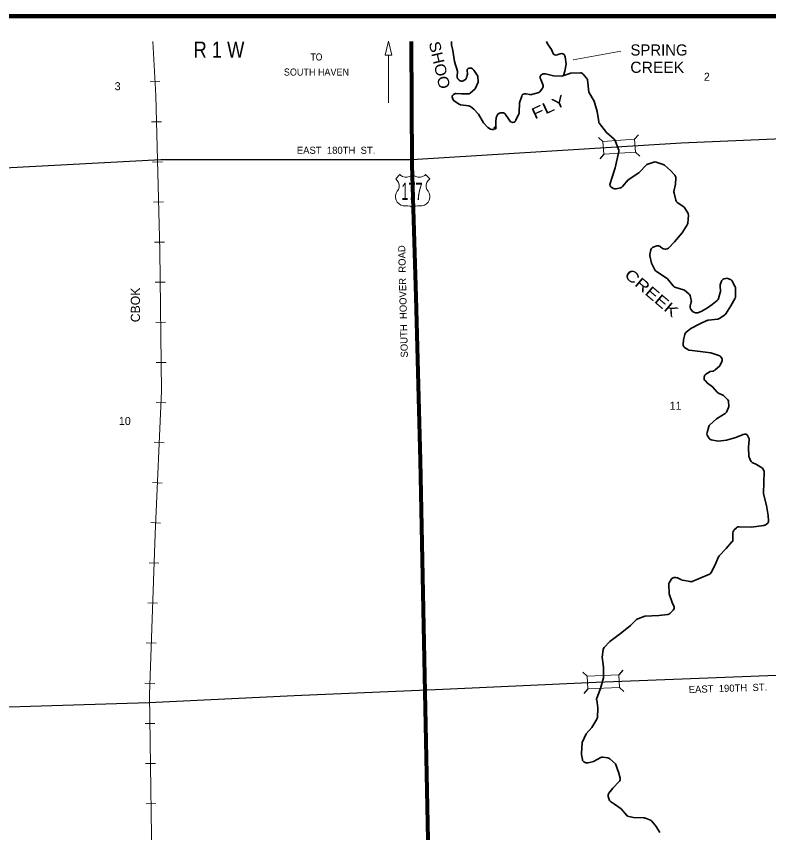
# Model space of a CAD drawing. Extents: x 396.91 to 401.39, y 2543.42 to 2547.36.
# Drawn here: x 398.318 to 399.724, y 2545.833 to 2547.359 of the extents above; entities that cross this region are included whole.
import ezdxf
from ezdxf.enums import TextEntityAlignment as Align

# ---------------------------------------------------------------- set-up
doc = ezdxf.new("R2010")
doc.units = 0
doc.header["$LTSCALE"] = 0.0068
doc.header["$PDMODE"] = 32
doc.header["$PDSIZE"] = 0.0034
for name, color, linetype, lineweight in [('11', 7, 'Continuous', 80), ('14', 7, 'Continuous', 25), ('17', 7, 'Continuous', 13), ('19', 7, 'Continuous', 13), ('21', 7, 'Continuous', 25), ('25', 7, 'Continuous', 35), ('35', 7, 'Continuous', 13), ('48', 7, 'Continuous', 106), ('49', 7, 'Continuous', 13)]:
    doc.layers.add(name, color=color, linetype=linetype, lineweight=lineweight)
for name, color, linetype in [('29', 7, 'Continuous'), ('45', 7, 'Continuous'), ('46', 7, 'Continuous')]:
    doc.layers.add(name, color=color, linetype=linetype)

msp = doc.modelspace()

# ---------------------------------------------------------------- linework, layer by layer
at = {"layer": '11'}
msp.add_lwpolyline([(399.0875, 2545.819697), (399.086174, 2545.881439), (399.082008, 2546.095833), (399.073106, 2546.528409), (399.064962, 2546.834848), (399.057955, 2547.081439), (399.05625, 2547.311553)], dxfattribs=at)
at = {"layer": '14'}
for points in [[(396.958144, 2547.033144), (397.060985, 2547.038636), (397.594129, 2547.051705), (398.061364, 2547.063258), (398.587879, 2547.091098), (399.057008, 2547.091288), (399.560606, 2547.122348), (400.055871, 2547.14375), (400.746023, 2547.159091)], [(397.995076, 2546.058902), (398.081818, 2546.061553), (398.56553, 2546.076326), (398.836932, 2546.089583), (399.114962, 2546.100947), (399.401894, 2546.114015), (399.80303, 2546.129545), (400.114773, 2546.143561), (400.34678, 2546.151894), (400.677273, 2546.157576), (400.746023, 2546.158523)]]:
    msp.add_lwpolyline(points, dxfattribs=at)
at = {"layer": '17'}
for p, q in [((398.586174, 2547.237121), (398.567803, 2547.236174)), ((398.588826, 2547.161932), (398.570455, 2547.161553)), ((398.59072, 2547.086932), (398.572348, 2547.086553)), ((398.592614, 2547.011932), (398.574242, 2547.011553)), ((398.594508, 2546.936932), (398.576136, 2546.936553)), ((398.595644, 2546.861932), (398.577273, 2546.861742)), ((398.596591, 2546.786932), (398.57822, 2546.786742)), ((398.597538, 2546.711932), (398.579167, 2546.711742)), ((398.597159, 2546.636364), (398.578788, 2546.637311)), ((398.59375, 2546.561553), (398.575379, 2546.562311)), ((398.590341, 2546.486553), (398.57197, 2546.487311)), ((398.586932, 2546.411553), (398.56875, 2546.4125)), ((398.58428, 2546.336742), (398.565909, 2546.3375)), ((398.581629, 2546.261742), (398.563258, 2546.2625)), ((398.578977, 2546.186932), (398.560606, 2546.1875)), ((398.576326, 2546.111932), (398.557955, 2546.1125)), ((398.576515, 2546.037311), (398.558144, 2546.037121)), ((398.577462, 2545.962311), (398.559091, 2545.962121)), ((398.578598, 2545.8875), (398.560227, 2545.887121))]:
    msp.add_line(p, q, dxfattribs=at)
msp.add_lwpolyline([(398.572917, 2547.311553), (398.57822, 2547.210606), (398.585606, 2546.921212), (398.588826, 2546.658333), (398.576894, 2546.391477), (398.566477, 2546.09072), (398.572159, 2545.695833), (398.579356, 2545.420076), (398.580303, 2545.109091), (398.585985, 2544.858333), (398.589962, 2544.585227), (398.589962, 2544.523864), (398.597348, 2544.470644), (398.608523, 2544.423864), (398.626326, 2544.375568), (398.652083, 2544.332765), (398.763258, 2544.205492), (399.028409, 2543.925), (399.184659, 2543.758902), (399.313636, 2543.623485), (399.402652, 2543.523674)], dxfattribs=at)
at = {"layer": '19'}
msp.add_lwpolyline([(399.03447, 2547.063068), (399.026894, 2547.055303), (399.029924, 2547.051894), (399.032008, 2547.048485), (399.033333, 2547.044129), (399.033333, 2547.039773), (399.032008, 2547.035417), (399.029924, 2547.031818), (399.027841, 2547.02822), (399.026705, 2547.023864), (399.026705, 2547.019508), (399.027841, 2547.014962), (399.029924, 2547.011553), (399.033144, 2547.008333), (399.036742, 2547.006061), (399.040909, 2547.004924), (399.049811, 2547.004924), (399.053977, 2547.003788), (399.057576, 2547.001705), (399.058902, 2547.000947), (399.063258, 2547.003788), (399.067424, 2547.004924), (399.075947, 2547.004924), (399.080682, 2547.006061), (399.08428, 2547.008333), (399.087311, 2547.011553), (399.089583, 2547.014962), (399.09072, 2547.019508), (399.09072, 2547.023864), (399.089583, 2547.02822), (399.087311, 2547.031818), (399.085227, 2547.035417), (399.083902, 2547.039773), (399.083902, 2547.044129), (399.085227, 2547.048485), (399.087311, 2547.051894), (399.09072, 2547.055303), (399.082386, 2547.063068), (399.081061, 2547.061553), (399.077273, 2547.05928), (399.073106, 2547.058144), (399.068561, 2547.058144), (399.064394, 2547.05928), (399.060606, 2547.061553), (399.058333, 2547.063068), (399.05625, 2547.061553), (399.052462, 2547.05928), (399.048485, 2547.058144), (399.043939, 2547.058144), (399.039773, 2547.05928), (399.036174, 2547.061553)], close=True, dxfattribs=at)
at = {"layer": '21'}
for p, q in [((399.480682, 2547.137689), (399.473485, 2547.128977)), ((399.414394, 2547.125189), (399.405871, 2547.132386)), ((399.483523, 2547.097727), (399.475, 2547.104924)), ((399.415909, 2547.101136), (399.408712, 2547.092614)), ((399.385038, 2546.125568), (399.376515, 2546.132955)), ((399.451515, 2546.136553), (399.444129, 2546.12803)), ((399.386174, 2546.101515), (399.378788, 2546.092992)), ((399.453598, 2546.09678), (399.445076, 2546.104167))]:
    msp.add_line(p, q, dxfattribs=at)
at = {"layer": '21', "lineweight": 13}
for points in [[(399.415909, 2547.101136), (399.475, 2547.104924), (399.473485, 2547.128977), (399.414394, 2547.125189)], [(399.386174, 2546.101515), (399.445076, 2546.104167), (399.444129, 2546.12803), (399.385038, 2546.125568)]]:
    msp.add_lwpolyline(points, close=True, dxfattribs=at)
at = {"layer": '25'}
for p, q in [((399.1625, 2547.261174), (399.161553, 2547.260606)), ((399.145644, 2547.239394), (399.144129, 2547.24072)), ((399.155871, 2547.239962), (399.15303, 2547.238447)), ((399.303788, 2547.251515), (399.302083, 2547.251136)), ((399.372159, 2547.25322), (399.354545, 2547.252652)), ((399.383712, 2547.243561), (399.377462, 2547.250947)), ((399.301326, 2547.224432), (399.296212, 2547.217992)), ((399.133144, 2547.210795), (399.134848, 2547.2125)), ((399.27803, 2547.2125), (399.270076, 2547.214205)), ((399.292614, 2547.21572), (399.281061, 2547.212689)), ((399.133902, 2547.204167), (399.132576, 2547.208523)), ((399.145265, 2547.194508), (399.136553, 2547.200379)), ((399.163447, 2547.191477), (399.148106, 2547.193561)), ((399.217235, 2547.175), (399.21572, 2547.172348)), ((399.226705, 2547.178409), (399.223106, 2547.178409)), ((399.257197, 2547.176326), (399.251515, 2547.164583)), ((399.44375, 2547.110227), (399.437121, 2547.126894)), ((399.527083, 2547.082197), (399.513636, 2547.086553)), ((399.43428, 2547.036932), (399.430871, 2547.038826)), ((399.447348, 2547.038447), (399.439015, 2547.036364)), ((399.550379, 2547.01553), (399.547348, 2547.028598)), ((399.572917, 2546.972159), (399.574053, 2546.9875)), ((399.502083, 2546.913826), (399.504167, 2546.922538)), ((399.508523, 2546.927273), (399.515152, 2546.929735)), ((399.521591, 2546.928598), (399.525758, 2546.925189)), ((399.529924, 2546.923674), (399.532008, 2546.923674)), ((399.505114, 2546.897727), (399.502083, 2546.910985)), ((399.511553, 2546.884848), (399.505114, 2546.897727)), ((399.635985, 2546.863826), (399.633712, 2546.857197)), ((399.643939, 2546.868939), (399.64053, 2546.867992)), ((399.652462, 2546.867235), (399.648106, 2546.868939)), ((399.661553, 2546.85322), (399.656061, 2546.864015)), ((399.633333, 2546.854545), (399.633902, 2546.844886)), ((399.662121, 2546.835038), (399.662121, 2546.850189)), ((399.579545, 2546.828598), (399.577273, 2546.836932)), ((399.633712, 2546.842614), (399.630492, 2546.831439)), ((399.577462, 2546.817424), (399.579545, 2546.825189)), ((399.580303, 2546.808902), (399.57822, 2546.812311)), ((399.587689, 2546.804924), (399.584091, 2546.805871)), ((399.632197, 2546.793939), (399.642424, 2546.801136)), ((399.610985, 2546.79072), (399.629167, 2546.792803)), ((399.572917, 2546.735985), (399.567045, 2546.740152)), ((399.636174, 2546.720455), (399.63447, 2546.722917)), ((399.606818, 2546.689962), (399.612689, 2546.693939)), ((399.615152, 2546.694886), (399.620265, 2546.695833)), ((399.603598, 2546.682955), (399.603788, 2546.685038)), ((399.638636, 2546.650758), (399.630492, 2546.654545)), ((399.647538, 2546.642424), (399.64053, 2546.649432)), ((399.65, 2546.631061), (399.649432, 2546.638258)), ((399.645265, 2546.619129), (399.649432, 2546.627841)), ((399.609091, 2546.58125), (399.6125, 2546.592235)), ((399.612311, 2546.570833), (399.60947, 2546.576136)), ((399.687121, 2546.570455), (399.685606, 2546.574242)), ((399.690152, 2546.528598), (399.6875, 2546.534848)), ((399.65928, 2546.398106), (399.664205, 2546.40303)), ((399.718371, 2546.408333), (399.721212, 2546.410227)), ((399.657386, 2546.380871), (399.657386, 2546.393371)), ((399.545455, 2546.309091), (399.547727, 2546.309848)), ((399.552652, 2546.309659), (399.561553, 2546.305303)), ((399.538447, 2546.300189), (399.541856, 2546.306061)), ((399.563258, 2546.304924), (399.577273, 2546.302273)), ((399.539205, 2546.242614), (399.545644, 2546.249053)), ((399.375947, 2545.969697), (399.374242, 2545.978977)), ((399.423485, 2545.972917), (399.414015, 2545.973864)), ((399.382576, 2545.963636), (399.379924, 2545.964773)), ((399.425758, 2545.895076), (399.424242, 2545.900758)), ((399.471591, 2545.861174), (399.4625, 2545.863258)), ((399.491477, 2545.860417), (399.471591, 2545.861174)), ((399.50303, 2545.85625), (399.49375, 2545.860038))]:
    msp.add_line(p, q, dxfattribs=at)
for points in [[(399.142045, 2547.246023), (399.142614, 2547.256629), (399.136932, 2547.274242), (399.133712, 2547.295265), (399.13125, 2547.305682), (399.131439, 2547.311553)], [(399.308712, 2547.311553), (399.310985, 2547.307386), (399.318182, 2547.29697), (399.320644, 2547.29053)], [(399.329545, 2547.286932), (399.330303, 2547.287311), (399.334659, 2547.288826)], [(399.343182, 2547.285227), (399.343939, 2547.283144), (399.345644, 2547.269508), (399.343182, 2547.256629), (399.340909, 2547.248106)], [(399.160417, 2547.258523), (399.161174, 2547.250947), (399.15947, 2547.244318)], [(399.166098, 2547.21553), (399.175568, 2547.223485), (399.18125, 2547.235606), (399.180492, 2547.24697), (399.173106, 2547.258144), (399.170455, 2547.260606)], [(399.297348, 2547.241856), (399.298106, 2547.24053), (399.302083, 2547.23125)], [(399.352652, 2547.252273), (399.3375, 2547.24697), (399.322159, 2547.247727), (399.306818, 2547.251326)], [(399.406439, 2547.161742), (399.403598, 2547.180871), (399.397917, 2547.200189), (399.388258, 2547.217045), (399.385227, 2547.240152)], [(399.139962, 2547.214583), (399.149811, 2547.213826), (399.161932, 2547.213826)], [(399.2625, 2547.209659), (399.258523, 2547.19697), (399.257765, 2547.178977)], [(399.204356, 2547.148106), (399.199053, 2547.150947), (399.190909, 2547.159848), (399.182008, 2547.175947), (399.173106, 2547.185606), (399.166477, 2547.190341)], [(399.214962, 2547.169697), (399.214205, 2547.161553), (399.214205, 2547.153977)], [(399.240152, 2547.163447), (399.237689, 2547.167045), (399.232386, 2547.175379)], [(399.435417, 2547.129545), (399.421212, 2547.142045), (399.407955, 2547.158523)], [(399.427652, 2547.046591), (399.430871, 2547.056629), (399.437311, 2547.075947), (399.444129, 2547.10625)], [(399.50928, 2547.086553), (399.496212, 2547.081629), (399.481629, 2547.066288), (399.461553, 2547.053409), (399.450758, 2547.04053)], [(399.548864, 2547.061932), (399.54053, 2547.070455), (399.529356, 2547.080682)], [(399.547159, 2547.031439), (399.550189, 2547.045455), (399.550758, 2547.057008)], [(399.573106, 2546.991667), (399.566288, 2547.001894), (399.552841, 2547.011742)], [(399.536742, 2546.925568), (399.548485, 2546.937311), (399.562311, 2546.954356), (399.57178, 2546.968939)], [(399.545644, 2546.854924), (399.534848, 2546.867992), (399.513826, 2546.882386)], [(399.575189, 2546.840341), (399.567045, 2546.84697), (399.548864, 2546.852841)], [(399.62822, 2546.827841), (399.61875, 2546.820455), (399.609848, 2546.814015), (399.599242, 2546.807576), (399.591667, 2546.804924)], [(399.644318, 2546.80303), (399.65322, 2546.817992), (399.661364, 2546.831818)], [(399.569508, 2546.767803), (399.578409, 2546.775189), (399.594508, 2546.783333), (399.608902, 2546.790152)], [(399.564205, 2546.746023), (399.564773, 2546.754356), (399.567424, 2546.764394)], [(399.63125, 2546.725189), (399.616288, 2546.730114), (399.575947, 2546.734848)], [(399.623295, 2546.697348), (399.633144, 2546.705871), (399.636932, 2546.713447)], [(399.62822, 2546.65625), (399.619508, 2546.666477), (399.609848, 2546.672917), (399.605303, 2546.67803)], [(399.614205, 2546.595076), (399.626705, 2546.606818), (399.642614, 2546.616288)], [(399.676705, 2546.577462), (399.663068, 2546.571402), (399.645265, 2546.566477), (399.629924, 2546.564962), (399.616856, 2546.567424)], [(399.687121, 2546.536932), (399.686364, 2546.553598), (399.687689, 2546.567045)], [(399.715341, 2546.509848), (399.712879, 2546.514015), (399.701705, 2546.521402), (399.693561, 2546.525)], [(399.724053, 2546.416098), (399.723485, 2546.425947), (399.720265, 2546.444508), (399.714583, 2546.466288), (399.715341, 2546.488826), (399.716098, 2546.50625)], [(399.669129, 2546.404924), (399.691288, 2546.404167), (399.71553, 2546.407197)], [(399.631629, 2546.350189), (399.644508, 2546.363826), (399.655682, 2546.376515)], [(399.616667, 2546.319129), (399.623674, 2546.332386), (399.630303, 2546.348295)], [(399.581061, 2546.302652), (399.592992, 2546.307386), (399.613447, 2546.316288)], [(399.54697, 2546.256439), (399.54375, 2546.263068), (399.538258, 2546.279167), (399.5375, 2546.296591)], [(399.479356, 2546.232576), (399.492614, 2546.237879), (399.519129, 2546.238636), (399.535417, 2546.24072)], [(399.416667, 2546.178788), (399.427273, 2546.190152), (399.449811, 2546.207197), (399.465909, 2546.220076), (399.477083, 2546.23125)], [(399.40303, 2546.084659), (399.409659, 2546.102273), (399.415152, 2546.122538), (399.415152, 2546.142614), (399.412879, 2546.161174), (399.414962, 2546.175379)], [(399.403977, 2546.048485), (399.404735, 2546.066098), (399.402652, 2546.08125)], [(399.374242, 2545.980682), (399.375758, 2546.001515), (399.382955, 2546.017803), (399.393561, 2546.029735), (399.40303, 2546.045265)], [(399.410227, 2545.973295), (399.39678, 2545.966098), (399.386742, 2545.963447)], [(399.446402, 2545.935038), (399.443371, 2545.946023), (399.437879, 2545.961364), (399.427273, 2545.971023)], [(399.425379, 2545.906818), (399.432955, 2545.916098), (399.444886, 2545.928788)], [(399.458902, 2545.865341), (399.448295, 2545.877462), (399.436174, 2545.886364), (399.428598, 2545.891477)], [(399.520833, 2545.832955), (399.513636, 2545.844318), (399.505871, 2545.854167)]]:
    msp.add_lwpolyline(points, dxfattribs=at)
for centre, radius, start, end in [((399.326769, 2547.292926), 0.006629, 200.54402, 293.97609), ((399.337028, 2547.282727), 0.006629, 21.78877, 111.04977), ((399.162692, 2547.258639), 0.002273, 122.02177, 185.19112), ((399.166086, 2547.255624), 0.006629, 48.79594, 122.02184), ((399.148579, 2547.245715), 0.006629, 176.63569, 228.34827), ((399.152999, 2547.245849), 0.006629, 296.57968, 345.97239), ((399.303471, 2547.244591), 0.006629, 102.10226, 204.43018), ((399.305231, 2547.244968), 0.006629, 76.59925, 102.10227), ((399.354815, 2547.245978), 0.006629, 92.12246, 109.30146), ((399.372368, 2547.246629), 0.006629, 40.58319, 92.12246), ((399.378666, 2547.239276), 0.006629, 7.34774, 40.58319), ((399.150074, 2547.244386), 0.006629, 228.34824, 296.57968), ((399.296036, 2547.228558), 0.006629, 321.86054, 23.61594), ((399.134673, 2547.2092), 0.002273, 135.01833, 196.68915), ((399.139513, 2547.207881), 0.006629, 86.42137, 135.01832), ((399.161877, 2547.220506), 0.006629, 270, 310.61939), ((399.268798, 2547.207752), 0.006629, 78.10395, 163.08268), ((399.27936, 2547.219075), 0.006629, 258.10396, 284.75257), ((399.290996, 2547.222139), 0.006629, 284.75258, 321.86055), ((399.140187, 2547.205976), 0.006629, 196.68916, 236.29304), ((399.148999, 2547.200098), 0.006629, 236.29304, 262.56391), ((399.162665, 2547.184944), 0.006629, 54.99076, 82.56391), ((399.251211, 2547.179223), 0.006629, 334.66797, 357.61558), ((399.22157, 2547.169183), 0.006629, 150.96093, 175.23939), ((399.223012, 2547.17178), 0.006629, 90, 150.96094), ((399.226768, 2547.17178), 0.006629, 32.71859, 90), ((399.245577, 2547.16734), 0.006629, 214.97483, 293.97606), ((399.245589, 2547.167345), 0.006629, 293.97605, 334.66797), ((399.207562, 2547.153902), 0.006629, 241.68395, 323.14768), ((399.207648, 2547.154016), 0.006629, 323.14767, 0), ((399.413015, 2547.162658), 0.006629, 188.74067, 219.27146), ((399.430966, 2547.124522), 0.006629, 21.78879, 48.16164), ((399.437683, 2547.107721), 0.006629, 347.32746, 21.7888), ((399.511575, 2547.080289), 0.006629, 71.55406, 110.23675), ((399.524914, 2547.07584), 0.006629, 46.95667, 71.55405), ((399.544156, 2547.057315), 0.006629, 356.8222, 44.9817), ((399.434044, 2547.0446), 0.006629, 162.48494, 241.68396), ((399.437428, 2547.042777), 0.006629, 241.68394, 284.04486), ((399.445726, 2547.044852), 0.006629, 284.04487, 320.21244), ((399.553704, 2547.030169), 0.006629, 168.11873, 193.38423), ((399.556826, 2547.017047), 0.006629, 193.38424, 233.59817), ((399.567503, 2546.988022), 0.006629, 355.2394, 33.67317), ((399.566222, 2546.97264), 0.006629, 326.99285, 355.23939), ((399.510644, 2546.921048), 0.006629, 109.45151, 166.76765), ((399.517404, 2546.923436), 0.006629, 50.69266, 109.45152), ((399.529944, 2546.930303), 0.006629, 230.69266, 270), ((399.53208, 2546.930303), 0.006629, 270, 315.01831), ((399.5086, 2546.912356), 0.006629, 166.76764, 192.67794), ((399.517488, 2546.887793), 0.006629, 206.55041, 235.8233), ((399.642279, 2546.861675), 0.006629, 105.26445, 160.35776), ((399.645773, 2546.862628), 0.006629, 70.0051, 105.26443), ((399.650173, 2546.861027), 0.006629, 26.55042, 70.00512), ((399.550831, 2546.85918), 0.006629, 219.78758, 252.24469), ((399.639876, 2546.854941), 0.006629, 160.35778, 183.81164), ((399.627287, 2546.844468), 0.006629, 344.48534, 3.81163), ((399.655543, 2546.850279), 0.006629, 0, 26.55043), ((399.570916, 2546.835203), 0.006629, 14.92231, 50.17642), ((399.573141, 2546.826854), 0.006629, 345.07769, 14.92232), ((399.624142, 2546.83314), 0.006629, 308.17501, 344.48534), ((399.655543, 2546.835082), 0.006629, 329.94727, 0), ((399.583907, 2546.815766), 0.006629, 165.07768, 210.94763), ((399.585978, 2546.812312), 0.006629, 210.94762, 253.29065), ((399.589563, 2546.811236), 0.006629, 253.29066, 288.44593), ((399.638699, 2546.806509), 0.006629, 304.52563, 329.0524), ((399.611657, 2546.78412), 0.006629, 96.5861, 115.36035), ((399.628355, 2546.799393), 0.006629, 276.5861, 304.52564), ((399.573788, 2546.76268), 0.006629, 130.25442, 165.07768), ((399.570754, 2546.745522), 0.006629, 176.18836, 235.28771), ((399.576772, 2546.741352), 0.006629, 235.28769, 263.41388), ((399.629169, 2546.718825), 0.006629, 37.85724, 71.55408), ((399.631014, 2546.716452), 0.006629, 333.44959, 37.85724), ((399.616424, 2546.68841), 0.006629, 101.31696, 123.70698), ((399.618892, 2546.702425), 0.006629, 281.31697, 310.61937), ((399.610248, 2546.682374), 0.006629, 174.29298, 221.61536), ((399.610454, 2546.684428), 0.006629, 123.70698, 174.29299), ((399.633236, 2546.660565), 0.006629, 220.58321, 245.21092), ((399.635762, 2546.644795), 0.006629, 44.98171, 65.21091), ((399.642846, 2546.637706), 0.006629, 4.08301, 44.98171), ((399.643354, 2546.630601), 0.006629, 334.99714, 4.08302), ((399.639309, 2546.621928), 0.006629, 300.59526, 334.99713), ((399.618833, 2546.590248), 0.006629, 133.28256, 162.48494), ((399.615361, 2546.579249), 0.006629, 162.48494, 208.28548), ((399.618196, 2546.573982), 0.006629, 208.28549, 258.68302), ((399.679495, 2546.571486), 0.006629, 24.43018, 114.24144), ((399.68117, 2546.5678), 0.006629, 353.99479, 24.43018), ((399.693714, 2546.537318), 0.006629, 182.60092, 202.60684), ((399.696299, 2546.531111), 0.006629, 202.60685, 245.21094), ((399.709523, 2546.506582), 0.006629, 357.61558, 29.1955), ((399.717439, 2546.415658), 0.006629, 303.70699, 3.36431), ((399.668935, 2546.39828), 0.006629, 88.15121, 135.01829), ((399.714653, 2546.4138), 0.006629, 277.12951, 303.707), ((399.664044, 2546.393386), 0.006629, 135.01831, 180), ((399.650787, 2546.380916), 0.006629, 318.38463, 0), ((399.636461, 2546.345684), 0.006629, 136.65484, 156.81466), ((399.54749, 2546.302768), 0.006629, 108.44593, 149.7595), ((399.549862, 2546.303559), 0.006629, 64.96909, 108.44591), ((399.610752, 2546.322298), 0.006629, 293.21185, 332.25655), ((399.544086, 2546.296929), 0.006629, 149.7595, 182.38442), ((399.56441, 2546.311397), 0.006629, 244.9691, 259.20897), ((399.578574, 2546.308698), 0.006629, 259.20897, 292.39302), ((399.540973, 2546.253678), 0.006629, 315.0183, 25.38798), ((399.481776, 2546.226473), 0.006629, 111.26287, 135.0183), ((399.534592, 2546.247293), 0.006629, 277.4361, 315.01831), ((399.421486, 2546.174305), 0.006629, 136.86588, 171.47461), ((399.409149, 2546.082275), 0.006629, 159.45598, 188.12499), ((399.397408, 2546.048751), 0.006629, 328.25691, 357.61556), ((399.380824, 2545.98017), 0.006629, 175.76631, 190.00171), ((399.413283, 2545.967367), 0.006629, 83.28594, 117.77362), ((399.382456, 2545.970914), 0.006629, 190.00171, 248.18597), ((399.385043, 2545.969878), 0.006629, 248.18596, 284.94054), ((399.422775, 2545.96625), 0.006629, 46.95667, 83.28592), ((399.440071, 2545.933304), 0.006629, 316.56644, 15.51466), ((399.430606, 2545.902592), 0.006629, 141.35804, 195.93574), ((399.43222, 2545.896937), 0.006629, 195.93575, 236.29304), ((399.463894, 2545.869758), 0.006629, 221.4055, 257.49419), ((399.491219, 2545.853857), 0.006629, 68.18596, 87.79598), ((399.500588, 2545.850107), 0.006629, 38.13944, 68.18597)]:
    msp.add_arc(centre, radius, start, end, dxfattribs=at)
msp.add_point((399.212879, 2547.15), dxfattribs=at)
at = {"layer": '35'}
msp.add_line((399.013636, 2547.286174), (399.013636, 2547.19697), dxfattribs=at)
msp.add_lwpolyline([(399.019508, 2547.286364), (399.013447, 2547.312689), (399.007197, 2547.286174)], close=True, dxfattribs=at)
at = {"layer": '48'}
msp.add_lwpolyline([(396.910795, 2543.476326), (396.910795, 2547.358902), (400.793371, 2547.358902), (400.793371, 2543.476326)], close=True, dxfattribs=at)
at = {"layer": '49'}
msp.add_line((399.447538, 2547.293561), (399.358712, 2547.277273), dxfattribs=at)

# ---------------------------------------------------------------- texts
at = {"layer": '17'}
msp.add_text('CBOK', height=0.01705, rotation=90, dxfattribs=at).set_placement((398.548674, 2546.819413), align=Align.CENTER)
at = {"layer": '19', "width": 0.55}
msp.add_text('177', height=0.0322, dxfattribs=at).set_placement((399.057292, 2547.01553), align=Align.CENTER)
at = {"layer": '29'}
for s, rotation, width, p in [('SHOO', 282.961, 1.1, (399.098756, 2547.265499)), ('FLY', 25.03, 1.3, (399.317089, 2547.180016)), ('CREEK', 319.648, 1.25, (399.498653, 2546.834126))]:
    msp.add_text(s, height=0.02083, rotation=rotation, dxfattribs=dict(at, width=width)).set_placement(p, align=Align.CENTER)
msp.add_text('SPRING', height=0.02083, dxfattribs=at).set_placement((399.519223, 2547.285606), align=Align.CENTER)
at = {"layer": '29', "width": 1.05}
msp.add_text('CREEK', height=0.02083, dxfattribs=at).set_placement((399.515909, 2547.25322), align=Align.CENTER)
at = {"layer": '35'}
for s, width, p in [('TO', 0.9, (398.878693, 2547.276326)), ('SOUTH HAVEN', 0.95, (398.878693, 2547.248106))]:
    msp.add_text(s, height=0.01326, dxfattribs=dict(at, width=width)).set_placement(p, align=Align.CENTER)
at = {"layer": '45'}
for s, p in [('2', (399.608712, 2547.238447)), ('3', (398.507008, 2547.220833)), ('11', (399.550095, 2546.623485)), ('10', (398.52036, 2546.595076))]:
    msp.add_text(s, height=0.01496, dxfattribs=at).set_placement(p, align=Align.CENTER)
at = {"layer": '46', "width": 0.85}
msp.add_text('R 1 W', height=0.03011, dxfattribs=at).set_placement((398.696402, 2547.281629), align=Align.CENTER)
at = {"layer": '49'}
msp.add_text('EAST  180TH  ST.', height=0.01326, dxfattribs=at).set_placement((398.915436, 2547.101894), align=Align.CENTER)
for s, rotation, p in [('SOUTH  HOOVER  ROAD', 91.398, (399.047138, 2546.826164)), ('EAST  190TH  ST.', 1.857, (399.648365, 2546.096232))]:
    msp.add_text(s, height=0.01326, rotation=rotation, dxfattribs=at).set_placement(p, align=Align.CENTER)

doc.saveas('drawing.dxf')
